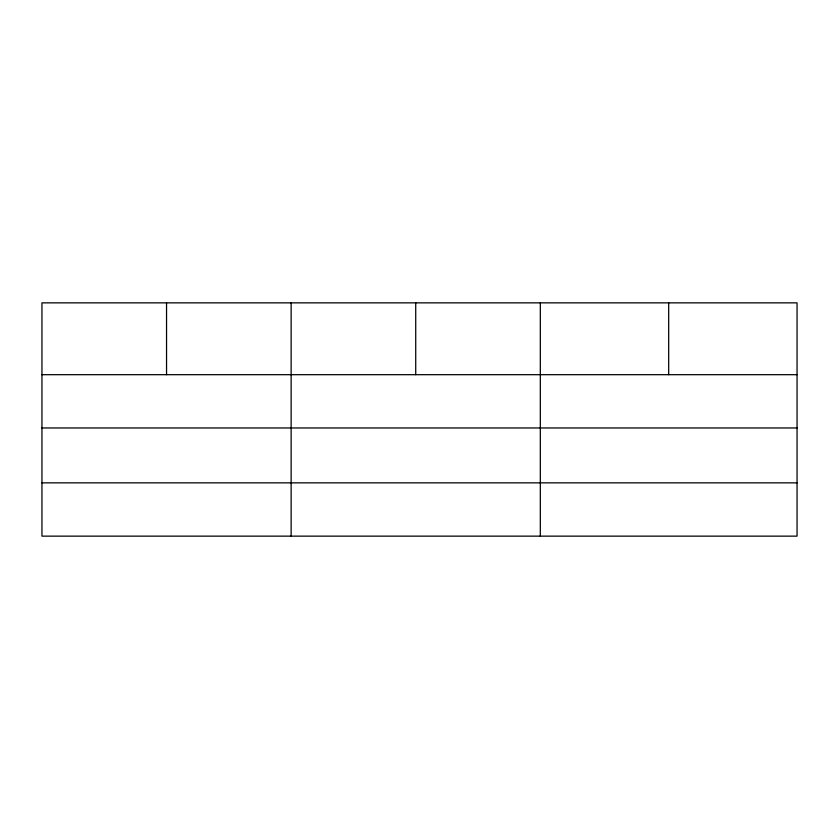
<?xml version="1.0" encoding="UTF-8"?>
<svg xmlns="http://www.w3.org/2000/svg" width="839" height="839" viewBox="0 0 839 839"><rect width="100%" height="100%" fill="white"/><g stroke="black" fill="none" stroke-linecap="round" stroke-linejoin="round"><path stroke-width="1.26" d="M797.05 427.963L797.05 302.858L41.95 302.858L41.95 536.142L797.05 536.142L797.05 427.963L41.95 427.963M41.95 374.687L797.05 374.687M41.95 482.855L797.05 482.855M668.683 302.858L668.683 374.687M540.316 302.858L540.316 536.142M415.724 302.858L415.724 374.687M291.133 302.858L291.133 536.142M166.542 302.858L166.542 374.687"/></g></svg>
